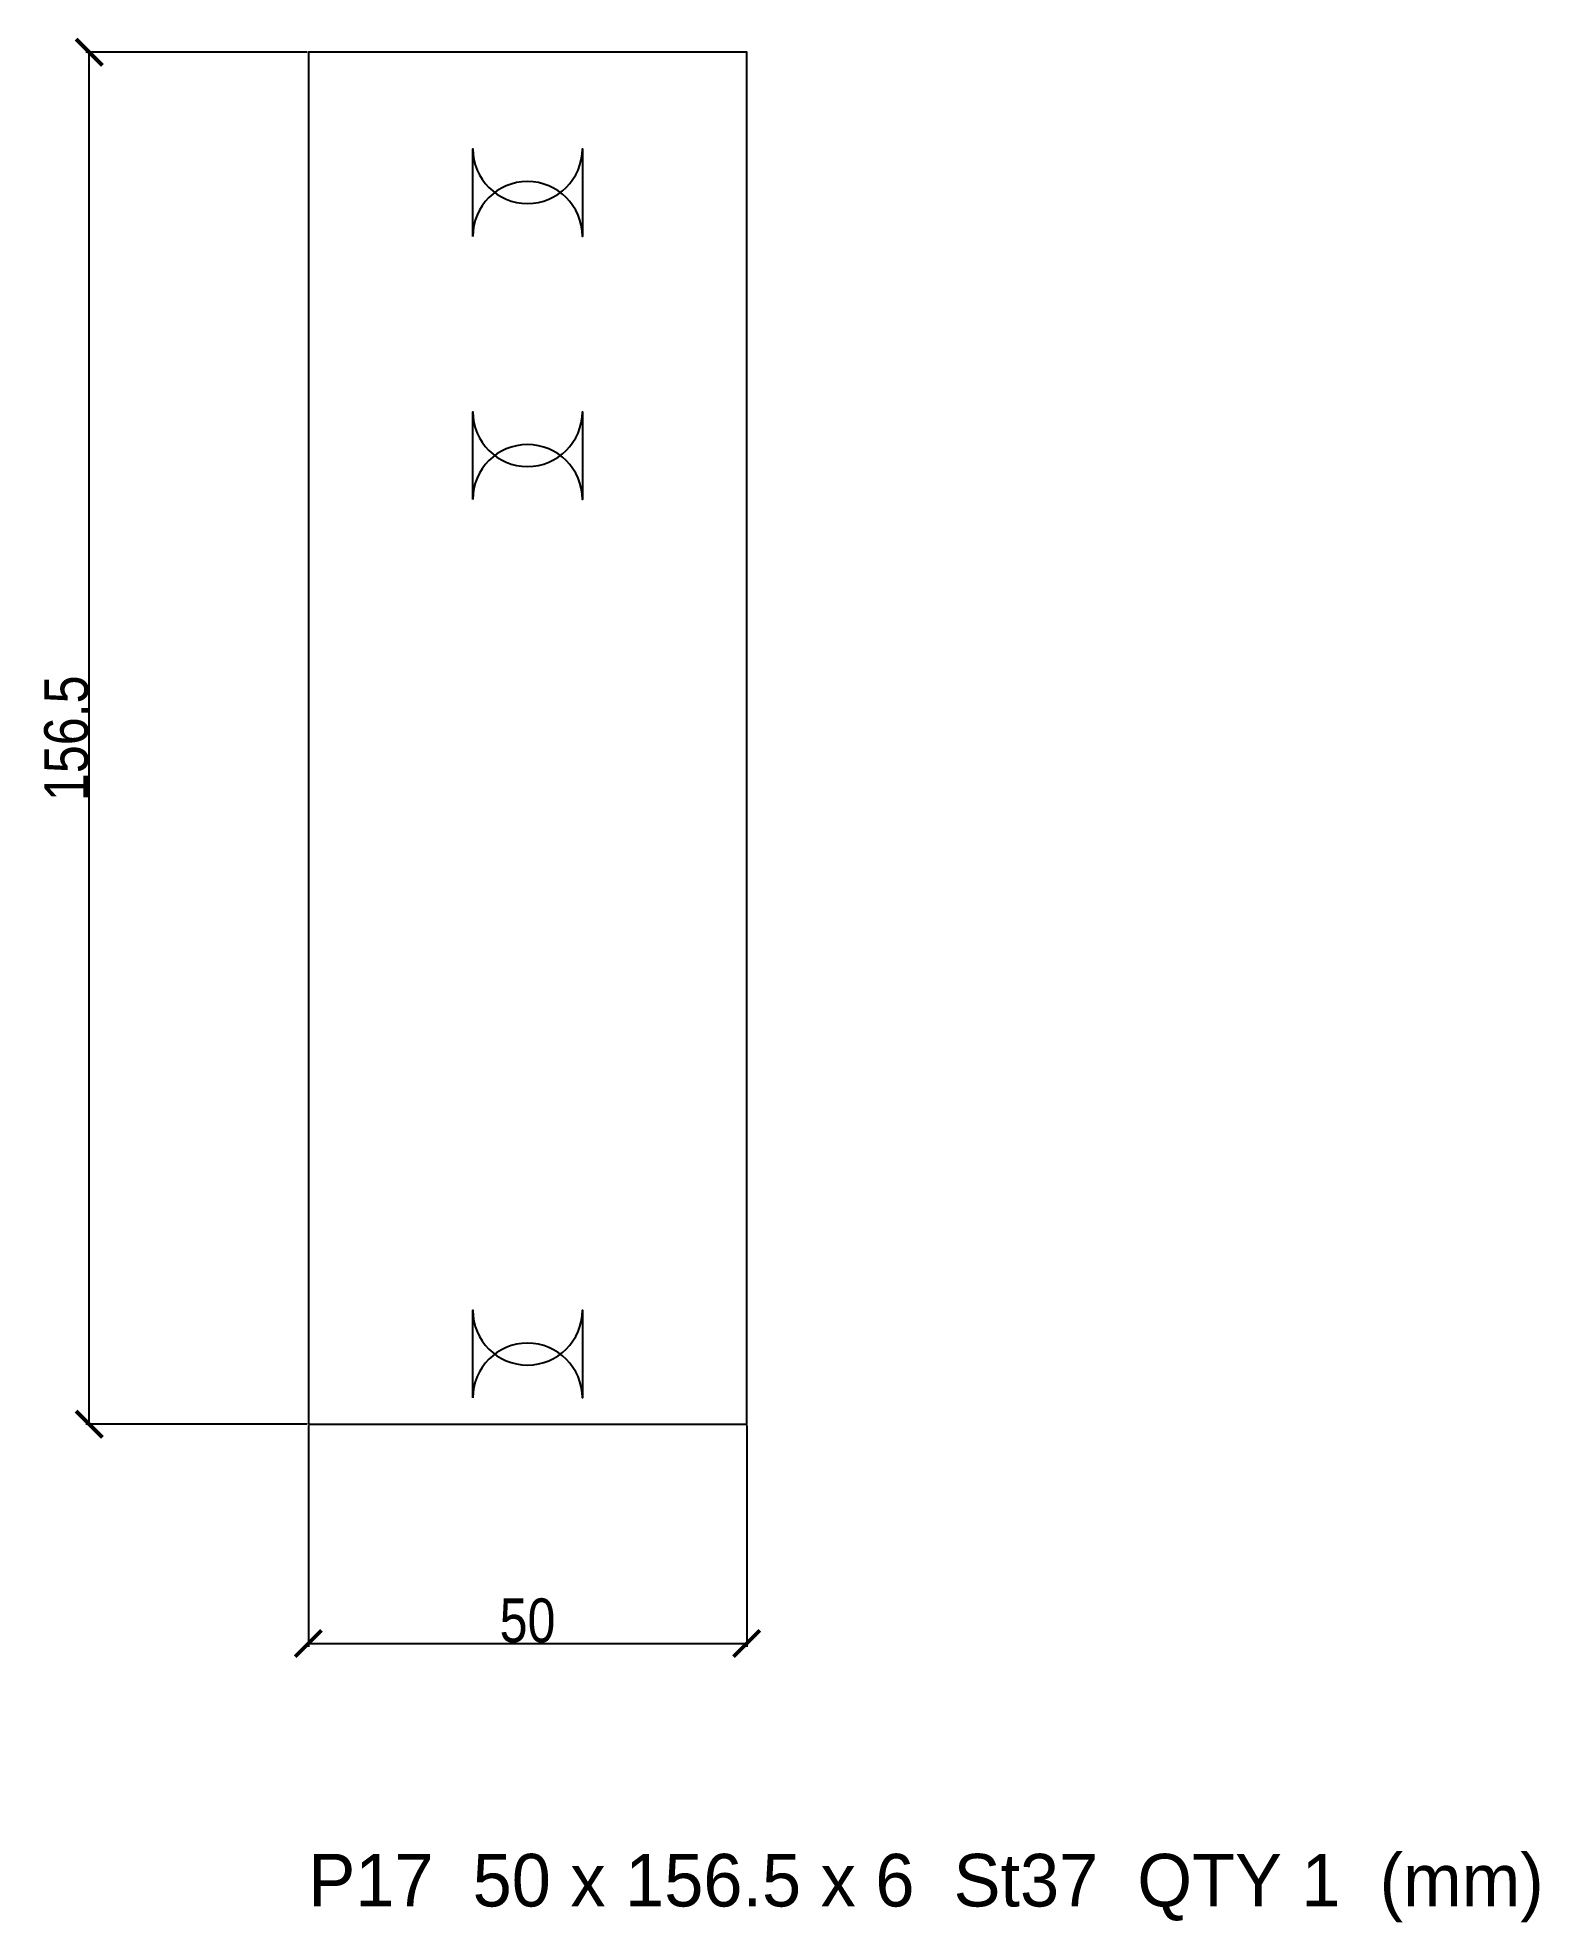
# Model space of a CAD drawing. Header units: millimetres. Extents: x -56 to 115, y -135 to 80.
import ezdxf

# ---------------------------------------------------------------- set-up
doc = ezdxf.new("R2010")
doc.units = ezdxf.units.MM
for name, color, linetype in [('CUT', 7, 'Continuous'), ('DIM', 5, 'Continuous'), ('HOLES', 1, 'Continuous'), ('TEXT', 3, 'Continuous')]:
    doc.layers.add(name, color=color, linetype=linetype)
doc.styles.add('OpenSansCondensed-Light', font='OpenSansCondensed-Light.ttf')
doc.dimstyles.new('EZDXF', dxfattribs={"dimtxt": 0.25, "dimasz": 0.175, "dimexe": 0.375, "dimexo": 0.125, "dimgap": 0.1, "dimtad": 1, "dimlfac": 100, "dimzin": 12, "dimdsep": 46, "dimtxsty": 'OpenSansCondensed-Light', "dimblk": 'ARCHTICK', "dimcen": 2.5, "dimazin": 3, "dimtfac": 0.5, "dimtmove": 2, "dimatfit": 3})

# ---------------------------------------------------------------- blocks, each defined once
blk = doc.blocks.new('_ARCHTICK')
at = {"color": 0, "linetype": 'BYBLOCK', "const_width": 0.15}
blk.add_lwpolyline([(-0.5, -0.5), (0.5, 0.5)], dxfattribs=at)

msp = doc.modelspace()

# ---------------------------------------------------------------- linework, layer by layer
at = {"layer": 'CUT'}
msp.add_lwpolyline([(-25, -78.25), (25, -78.25), (25, 78.25), (-25, 78.25)], close=True, dxfattribs=at)
at = {"layer": 'HOLES'}
for points in [[(-6.25, 57.25), (-6.25, 67.25, 1), (6.25, 67.25), (6.25, 57.25, 1)], [(-6.25, 27.25), (-6.25, 37.25, 1), (6.25, 37.25), (6.25, 27.25, 1)], [(-6.25, -75.25), (-6.25, -65.25, 1), (6.25, -65.25), (6.25, -75.25, 1)]]:
    msp.add_lwpolyline(points, format="xyb", close=True, dxfattribs=at)

# ---------------------------------------------------------------- texts
at = {"layer": 'TEXT'}
msp.add_text('P17  50 x 156.5 x 6  St37  QTY 1  (mm)', height=6, dxfattribs=at).set_placement((-25, -133.25))

# ---------------------------------------------------------------- dimensions: what is measured, and where the dimension line sits
at = {"layer": 'DIM'}
msp.add_linear_dim(base=(-50, -78.25), p1=(-25, -78.25), p2=(-25, 78.25), angle=90, dimstyle='EZDXF', override={"dimtxt": 5, "dimasz": 3, "dimdec": 1, "dimlfac": 1, "dimzin": 8}, dxfattribs=at).render()
msp.add_linear_dim(base=(-25, -103.25), p1=(-25, -78.25), p2=(25, -78.25), dimstyle='EZDXF', override={"dimtxt": 5, "dimasz": 3, "dimdec": 1, "dimlfac": 1, "dimzin": 8}, dxfattribs=at).render()

doc.saveas('drawing.dxf')
